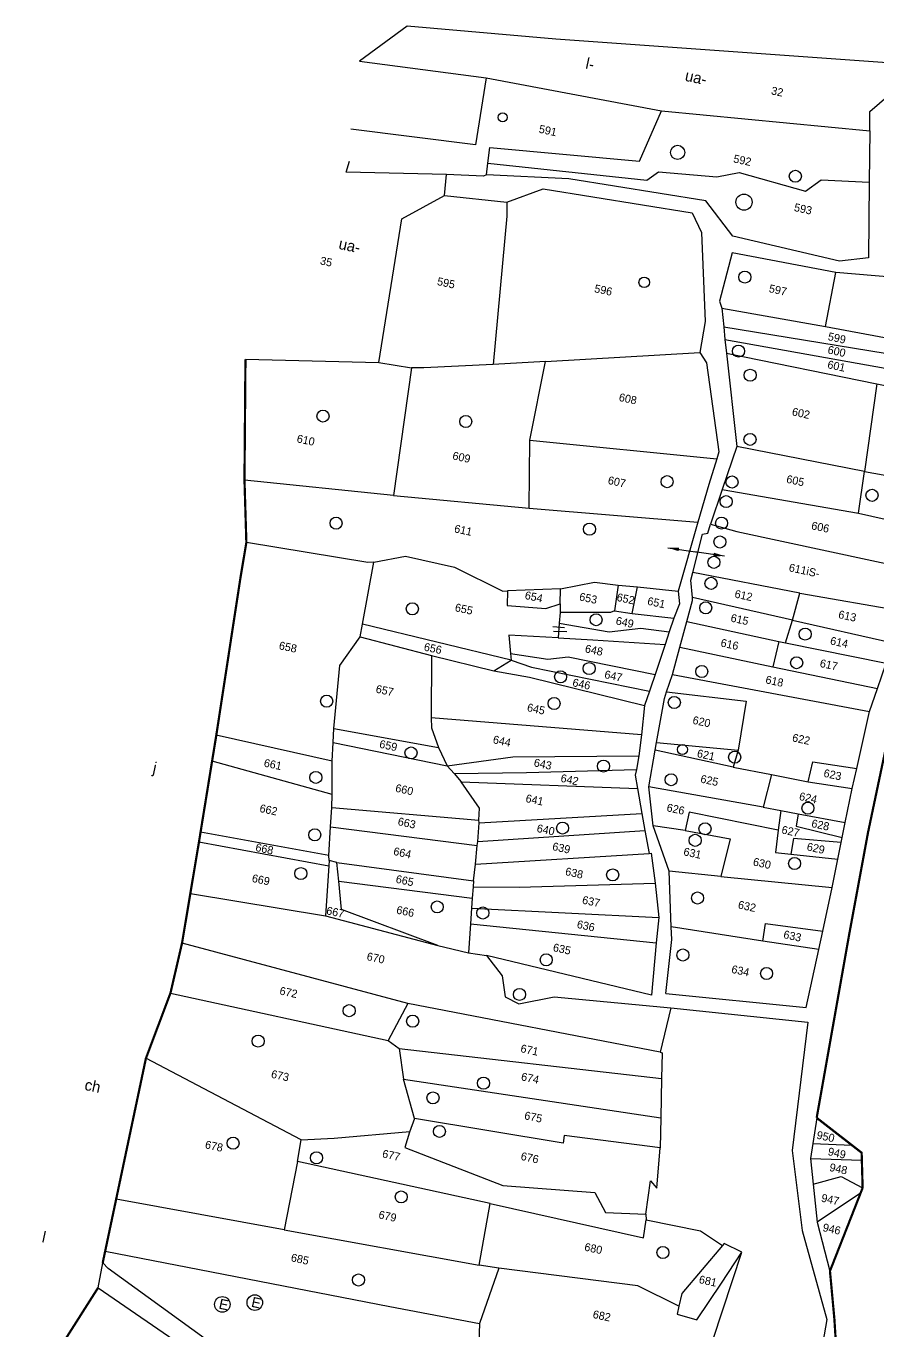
# Model space of a CAD drawing. Header units: metres. Extents: x 279520 to 281824, y 2032582 to 2036146.
# Drawn here: x 280864 to 281243, y 2033316 to 2033898 of the extents above; entities that cross this region are included whole.
import ezdxf
from ezdxf.enums import TextEntityAlignment as Align

# ---------------------------------------------------------------- set-up
doc = ezdxf.new("R2010")
doc.units = ezdxf.units.M
doc.header["$MEASUREMENT"] = 0
for name, color, linetype in [('OFF', 1, 'Continuous'), ('OTHERS', 1, 'Continuous'), ('POLY_PARCEL', 6, 'Continuous'), ('POLY_ROAD', 30, 'Continuous'), ('SYM_ARROW', 1, 'Continuous'), ('SYM_WELL', 1, 'Continuous'), ('TEXT_MAPOUT', 7, 'Continuous'), ('TEXT_PARCEL', 7, 'Continuous'), ('V_BOUND_LINE', 7, 'Continuous')]:
    doc.layers.add(name, color=color, linetype=linetype)
doc.styles.get("Standard").update_dxf_attribs({"font": 'arial.ttf'})
doc.styles.add('TEXT_MAP', font='')
doc.styles.get('TEXT_MAP').set_extended_font_data('Kruti Dev 050')
doc.dimstyles.get("Standard").update_dxf_attribs({"dimtxt": 0.18, "dimasz": 0.18, "dimexe": 0.18, "dimexo": 0.0625, "dimgap": 0.09, "dimtad": 0, "dimtih": 1, "dimtoh": 1, "dimdec": 4, "dimzin": 0, "dimdsep": 46, "dimtxsty": 'Standard', "dimcen": 0.09, "dimadec": 0, "dimazin": 0, "dimtfac": 1, "dimtdec": 4, "dimtofl": 0, "dimtmove": 0, "dimatfit": 3, "dimfxl": 0, "dimtolj": 1, "dimtzin": 0, "dimarcsym": 0})

# ---------------------------------------------------------------- blocks, each defined once
blk = doc.blocks.new('PAKKAWELL')
blk.add_circle((0, 0), 1.814447681999809)
blk = doc.blocks.new('PUMPWELL')
blk.add_circle((0, 0), 1.233)
blk.add_text('E', height=1.6).set_placement((-0.5089528663136207, -0.7652421183934166))
blk = doc.blocks.new('TEXTDOUBLEARROW')
for points in [[(-6.633475198119072, 0.01364948354762419), (0.1991217620667385, 0.01364948354762419)], [(6.254756618793408, 0.01364948354762419), (-0.5778403413924025, 0.01364948354762419)]]:
    blk.add_leader(points, dimstyle='Standard', override={"dimtxt": 2.5, "dimasz": 2.5, "dimexe": 1.25, "dimexo": 0.625, "dimgap": 0.625, "dimtad": 1, "dimtih": 0, "dimtoh": 0, "dimzin": 8, "dimcen": 2.5, "dimtofl": 1})
blk = doc.blocks.new('FGHGXN')
at = {"layer": 'OFF'}
for points in [[(281050.2564602619, 2034602.24794001), (280998.2054074572, 2034568.920773641), (280976.1010220746, 2034555.271188206), (280973.1265848605, 2034545.424851166)], [(281049.4982805946, 2034591.493308101), (281051.4108228782, 2034600.177331242)], [(280973.1265848605, 2034545.424851166), (280992.4836425433, 2034556.23790255)], [(281059.3736646771, 2034487.814165244), (281060.8169716938, 2034485.647484833)], [(281064.2523861066, 2034347.140296218), (281062.2967269146, 2034351.130268138)]]:
    blk.add_lwpolyline(points, dxfattribs=at)
at = {"layer": 'OTHERS'}
for points in [[(281058.8544626752, 2034486.701394888), (281060.5844563248, 2034487.752443797)], [(281059.4428386091, 2034486.125647477), (281061.3141940627, 2034487.436297335)]]:
    blk.add_lwpolyline(points, dxfattribs=at)
at = {"layer": 'POLY_PARCEL'}
for points in [[(281020.3545339868, 2034569.88819527), (281051.4918498061, 2034588.784189789)], [(281001.5980385302, 2034544.554226729), (281025.5349859783, 2034558.669541887), (281026.3189190698, 2034561.093923674), (281034.9472677435, 2034566.453820935), (281037.6059818389, 2034569.367001221), (281048.8121359085, 2034573.642785884), (281049.7894967097, 2034576.890391523), (281056.740114022, 2034581.581251326)], [(280992.4836425433, 2034556.23790255), (281020.3545339868, 2034569.88819527)], [(281001.5980385302, 2034544.554226729), (281000.2472519267, 2034546.935953859), (281022.5275051327, 2034560.604128508), (281020.3545339868, 2034569.88819527)], [(281065.6647218621, 2034556.865785918), (281085.83557339, 2034566.789421192)], [(281051.5099347711, 2034546.266266754), (281087.0110514954, 2034564.689670763)], [(281065.6647218621, 2034556.865785918), (281061.4874225974, 2034565.46346539)], [(281053.0106009869, 2034544.593836467), (281088.3478044195, 2034562.305193597)], [(281078.8024238489, 2034554.230202789), (281089.8945250997, 2034559.546179513)], [(280992.4836425433, 2034556.23790255), (280997.9782902566, 2034545.797622585), (280979.0011099381, 2034535.025650172)], [(281049.3300768214, 2034548.660908052), (281065.6647218621, 2034556.865785918)], [(281054.6800288886, 2034542.866647454), (281078.8024238489, 2034554.230202789)], [(281078.8024238489, 2034554.230202789), (281086.2203580416, 2034540.723833059)], [(281086.2203580416, 2034540.723833059), (281097.4338470504, 2034546.35178215)], [(281002.62632282, 2034542.741140499), (281001.5980385302, 2034544.554226729)], [(281008.3013495857, 2034541.084785595), (281009.7834426578, 2034539.121769037), (281023.3032325482, 2034517.029751459)], [(281030.2634759291, 2034522.879989752), (281050.8814116735, 2034540.199962678)], [(281086.2203580416, 2034540.723833059), (281065.8287084251, 2034530.925835811)], [(281089.6678798341, 2034534.284998886), (281086.2203580416, 2034540.723833059)], [(280997.0180878065, 2034538.675997679), (280982.804838759, 2034528.539008181), (280982.090856681, 2034530.422351483)], [(281089.6678798341, 2034534.284998886), (281101.0419063306, 2034539.366156916)], [(281007.1433662616, 2034505.373797535), (280995.3863127371, 2034527.84917769), (280998.9243945312, 2034535.559945238)], [(281068.2405629219, 2034523.399362417), (281089.6678798341, 2034534.284998886)], [(281070.1841742024, 2034517.334096619), (281074.6361451017, 2034519.070659093), (281103.7731874826, 2034532.395615206)], [(281036.2838246227, 2034510.271801372), (281064.2606509786, 2034527.135854874)], [(281089.8365446419, 2034516.992454584), (281106.1652720314, 2034525.316945557)], [(281030.2634759291, 2034522.879989752), (281023.3032325482, 2034517.029751459)], [(281036.2838246227, 2034510.271801372), (281030.2634759291, 2034522.879989752)], [(281091.6480131624, 2034512.474093236), (281107.9841552891, 2034519.740609805)], [(281023.3032325482, 2034517.029751459), (281013.965309373, 2034509.310726978)], [(281089.8365446419, 2034516.992454584), (281072.7669959266, 2034508.766572563)], [(281091.6480131624, 2034512.474093236), (281089.8365446419, 2034516.992454584)], [(281043.2755002087, 2034500.738722853), (281068.2433845651, 2034516.306357181)], [(281092.9934041214, 2034508.607940812), (281109.1255816192, 2034516.241222791)], [(281091.6480131624, 2034512.474093236), (281075.3119366806, 2034505.226683856)], [(281092.9934041214, 2034508.607940812), (281091.6480131624, 2034512.474093236)], [(281043.2755002087, 2034500.738722853), (281036.2838246227, 2034510.271801372)], [(281093.7681776815, 2034503.938328292), (281110.5665881922, 2034511.823382097)], [(281007.1433662616, 2034505.373797535), (281012.2715687047, 2034508.065579249)], [(281013.965309373, 2034509.310726978), (281012.2715687047, 2034508.065579249)], [(281012.2715687047, 2034508.065579249), (281023.0447863679, 2034488.37255766)], [(281077.0565334441, 2034501.30350069), (281091.9446458365, 2034508.111698583)], [(281080.5129485441, 2034492.445236154), (281111.8940236958, 2034507.753727805)], [(281091.9446458365, 2034508.111698583), (281092.9934041214, 2034508.607940812)], [(281091.9446458365, 2034508.111698583), (281093.7681776815, 2034503.938328292)], [(280988.2090137495, 2034491.980052874), (281007.1433662616, 2034505.373797535)], [(281066.528339892, 2034501.002267714), (281072.6570490417, 2034504.644407524)], [(281078.73714062, 2034496.996360918), (281093.7681776815, 2034503.938328292)], [(281063.6431701264, 2034499.243277374), (281066.528339892, 2034501.002267714)], [(281068.539067508, 2034496.753632548), (281066.528339892, 2034501.002267714)], [(281023.0447863679, 2034488.37255766), (281043.2755002087, 2034500.738722853)], [(281056.0043579547, 2034492.727469771), (281060.0339678389, 2034497.201104528), (281063.6431701264, 2034499.243277374)], [(281063.6431701264, 2034499.243277374), (281065.8408914268, 2034495.296493832)], [(281068.539067508, 2034496.753632548), (281074.8670063536, 2034500.43635479)], [(281059.3736646771, 2034487.814165244), (281067.2519995302, 2034491.815175439), (281071.2891875008, 2034495.613326368), (281075.6639163623, 2034498.033078843)], [(281065.8408914268, 2034495.296493832), (281068.539067508, 2034496.753632548)], [(281081.5391890247, 2034489.389141813), (281093.5730072645, 2034496.380632582), (281097.5893016814, 2034488.711950532)], [(281110.6272908582, 2034491.593315638), (281109.2069084079, 2034494.873261782), (281116.0026670035, 2034498.487664798)], [(281065.8408914268, 2034495.296493832), (281065.435693051, 2034494.622417301), (281058.450227793, 2034489.41688767)], [(281060.8169716938, 2034485.647484833), (281065.8392747997, 2034488.96256358), (281076.3857430422, 2034495.856234935)], [(281110.6272908582, 2034491.593315638), (281117.4554897679, 2034495.21117028)], [(281056.0043579547, 2034492.727469771), (281048.838752222, 2034486.959452809)], [(281057.5189635687, 2034490.631311083), (281056.0043579547, 2034492.727469771)], [(281048.838752222, 2034486.959452809), (281050.319334485, 2034484.83584054), (281056.0102928203, 2034488.456689219), (281057.5189635687, 2034490.631311083)], [(281055.7966995186, 2034478.528662018), (281061.5730963104, 2034481.580080693), (281064.1816179891, 2034484.045964795), (281078.1183526677, 2034490.631129224)], [(281057.5189635687, 2034490.631311083), (281058.450227793, 2034489.41688767)], [(281104.7783021797, 2034488.774402163), (281110.6272908582, 2034491.593315638)], [(281112.5558017137, 2034486.083183601), (281120.0388475895, 2034489.748764698)], [(281023.0447863679, 2034488.37255766), (281000.6376044393, 2034475.033794978)], [(281056.5647936952, 2034477.677324066), (281060.1282744442, 2034478.797658593), (281079.0718491889, 2034487.720631437)], [(281058.450227793, 2034489.41688767), (281059.3736646771, 2034487.814165244)], [(281085.3786326338, 2034481.280529942), (281097.5893016814, 2034488.711950532)], [(281097.5893016814, 2034488.711950532), (281098.6625235371, 2034485.80797589)], [(281098.6625235371, 2034485.80797589), (281104.7783021797, 2034488.774402163)], [(281104.7783021797, 2034488.774402163), (281107.0154440099, 2034483.369231179)], [(281112.5558017137, 2034486.083183601), (281113.5383637782, 2034484.145515555), (281121.1615238453, 2034487.374911183)], [(281027.1915348347, 2034477.04548831), (281031.0153235547, 2034481.185285395), (281038.9830671416, 2034484.743992764), (281048.2327752788, 2034486.427737961), (281048.838752222, 2034486.959452809)], [(281060.8169716938, 2034485.647484833), (281053.6376652362, 2034480.921686049), (281055.7966995186, 2034478.528662018)], [(281055.274428493, 2034474.371451856), (281060.8665191566, 2034477.183270993), (281079.8554596996, 2034485.179615531)], [(281098.6625235371, 2034485.80797589), (281085.9840262859, 2034480.084301565)], [(281109.786545417, 2034484.726659305), (281112.5558017137, 2034486.083183601)], [(281121.5544909915, 2034486.543998053), (281114.4691942469, 2034482.109982973), (281115.7361696878, 2034479.696230957)], [(281107.0154440099, 2034483.369231179), (281088.9013976773, 2034474.319717756)], [(281107.0154440099, 2034483.369231179), (281109.786545417, 2034484.726659305)], [(281109.786545417, 2034484.726659305), (281111.4858471814, 2034481.71332669)], [(281115.7361696878, 2034479.696230957), (281122.8091467973, 2034483.89107912)], [(281082.5165917011, 2034480.775628291), (281051.4231970086, 2034461.282981587)], [(281111.4858471814, 2034481.71332669), (281097.18539512, 2034474.970077664), (281098.5334942368, 2034472.022065358)], [(281111.4858471814, 2034481.71332669), (281113.4035119365, 2034478.312776022), (281115.7361696878, 2034479.696230957)], [(281055.7966995186, 2034478.528662018), (281056.5647936952, 2034477.677324066)], [(281108.2844860813, 2034469.26726287), (281124.9731186954, 2034479.315448103)], [(281026.3839267517, 2034476.359010848), (281007.4029467603, 2034466.510924689)], [(281027.1915348347, 2034477.04548831), (281026.3839267517, 2034476.359010848)], [(281032.0636358795, 2034467.231418351), (281027.1915348347, 2034477.04548831)], [(281056.5647936952, 2034477.677324066), (281032.0636358795, 2034467.231418351)], [(281055.274428493, 2034474.371451856), (281056.5647936952, 2034477.677324066)], [(281058.6419253587, 2034456.26690525), (281066.8367211214, 2034464.342616088), (281084.2997017186, 2034477.573591341)], [(281044.9372567779, 2034470.030954876), (281055.274428493, 2034474.371451856)], [(281060.419549832, 2034455.919581679), (281070.4040773792, 2034463.597610167), (281085.4076379153, 2034475.459080932)], [(281098.5334942368, 2034472.022065358), (281105.6705774002, 2034475.540393906), (281108.2844860813, 2034469.26726287)], [(281062.2451522363, 2034455.492317192), (281087.5110814451, 2034472.897310555)], [(281098.5334942368, 2034472.022065358), (281093.5639512609, 2034469.322887941)], [(281120.8449141206, 2034464.641726244), (281119.4139498484, 2034467.397430131), (281128.1981211094, 2034472.263038764)], [(281033.0548989489, 2034465.191341283), (281044.9372567779, 2034470.030954876)], [(281044.9372567779, 2034470.030954876), (281051.4231970086, 2034461.282981587)], [(281069.0137231476, 2034451.618766969), (281090.7202923764, 2034469.862057065)], [(281108.2844860813, 2034469.26726287), (281100.5587226714, 2034464.64624672)], [(281129.5462202262, 2034469.315026458), (281120.8449141206, 2034464.641726244)], [(281033.0548989489, 2034465.191341283), (281032.0636358795, 2034467.231418351)], [(281070.7666895376, 2034448.862749251), (281092.9270526239, 2034467.774915744)], [(281038.945744098, 2034449.696176499), (281033.220988772, 2034459.071875977), (281033.0548989489, 2034465.191341283)], [(281072.7896730354, 2034445.471929054), (281095.9025796211, 2034465.050558783)], [(281095.9025796211, 2034465.050558783), (281096.1851001756, 2034465.29231379)], [(281120.8449141206, 2034464.641726244), (281106.6016908572, 2034457.098291179)], [(281051.4231970086, 2034461.282981587), (281052.4804786668, 2034459.899354156), (281055.5200566481, 2034457.894577777)], [(281074.8422321447, 2034442.077006342), (281081.3103661905, 2034446.825184941), (281099.8340255198, 2034461.523097572)], [(281038.945744098, 2034449.696176499), (281055.5200566481, 2034457.894577777)], [(281055.5200566481, 2034457.894577777), (281058.6419253587, 2034456.26690525)], [(281040.3119521888, 2034447.664108853), (281058.6419253587, 2034456.26690525)], [(281058.6419253587, 2034456.26690525), (281060.419549832, 2034455.919581679)], [(281060.419549832, 2034455.919581679), (281062.2451522363, 2034455.492317192)], [(281068.6941562647, 2034451.957785365), (281067.5499726874, 2034453.70182881), (281062.2451522363, 2034455.492317192)], [(281076.8256114096, 2034438.950304605), (281103.9059570822, 2034457.092061016)], [(281078.3153999649, 2034436.653721073), (281106.1700558529, 2034453.321316527)], [(281046.8803134773, 2034438.472556455), (281068.6941562647, 2034451.957785365)], [(281069.0137231476, 2034451.618766969), (281068.6941562647, 2034451.957785365)], [(281070.7666895376, 2034448.862749251), (281069.0137231476, 2034451.618766969)], [(281040.3119521888, 2034447.664108853), (281038.945744098, 2034449.696176499)], [(281071.0804159755, 2034448.252797746), (281070.7666895376, 2034448.862749251)], [(281042.1315909275, 2034444.957618506), (281040.3119521888, 2034447.664108853)], [(281048.7248760535, 2034435.634404644), (281071.0804159755, 2034448.252797746)], [(281072.7896730354, 2034445.471929054), (281071.0804159755, 2034448.252797746)], [(281042.1315909275, 2034444.957618506), (281023.2458221359, 2034436.529756093)], [(281045.5469637315, 2034440.29343686), (281042.1315909275, 2034444.957618506)], [(281074.2875087116, 2034442.968773752), (281072.7896730354, 2034445.471929054)], [(281115.0009838489, 2034445.745725789), (281118.1086142737, 2034438.46757666)], [(281148.9034921023, 2034441.593965394), (281154.5050277525, 2034445.451848677)], [(281150.144309031, 2034439.265896756), (281157.4816734658, 2034444.381913177)], [(281053.28749709, 2034431.328810925), (281074.2875087116, 2034442.968773752)], [(281074.2875087116, 2034442.968773752), (281074.8422321447, 2034442.077006342)], [(281074.8422321447, 2034442.077006342), (281075.890449326, 2034440.391903704)], [(281045.5469637315, 2034440.29343686), (281025.3616647489, 2034432.465376029)], [(281046.8803134773, 2034438.472556455), (281045.5469637315, 2034440.29343686)], [(281055.4972356858, 2034428.918212453), (281075.890449326, 2034440.391903704)], [(281075.890449326, 2034440.391903704), (281076.8256114096, 2034438.950304605)], [(281153.1936713246, 2034435.969030913), (281156.2839989459, 2034439.95180266), (281160.4658251774, 2034440.605661651)], [(281160.7322086098, 2034439.629747767), (281157.7018933495, 2034431.094896003)], [(281048.7248760535, 2034435.634404644), (281046.8803134773, 2034438.472556455)], [(281076.8256114096, 2034438.950304605), (281078.3153999649, 2034436.653721073)], [(281118.1086142737, 2034438.46757666), (281077.8733787006, 2034419.05678312)], [(281118.1086142737, 2034438.46757666), (281118.4567559423, 2034438.602588357)], [(281118.4567559423, 2034438.602588357), (281121.0325812933, 2034434.9740012)], [(281051.4596568426, 2034431.42651105), (281048.7248760535, 2034435.634404644)], [(281078.3153999649, 2034436.653721073), (281081.0704435553, 2034432.406683656)], [(281081.0704435553, 2034432.406683656), (281083.8519453821, 2034433.887427917)], [(281081.3519846478, 2034411.821171815), (281121.0325812933, 2034434.9740012)], [(281121.0325812933, 2034434.9740012), (281125.0319778803, 2034429.382592138)], [(281051.4596568426, 2034431.42651105), (281031.1405680017, 2034421.36452239)], [(281052.0234104915, 2034430.750755662), (281051.4596568426, 2034431.42651105)], [(281053.28749709, 2034431.328810925), (281052.0234104915, 2034430.750755662)], [(281052.0234104915, 2034430.750755662), (281052.5151579826, 2034429.990748312)], [(281055.4972356858, 2034428.918212453), (281053.28749709, 2034431.328810925)], [(281076.0307187675, 2034430.25029154), (281077.1758637127, 2034430.710595331), (281081.0704435553, 2034432.406683656)], [(281031.9365691336, 2034419.835462), (281052.5151579826, 2034429.990748312)], [(281052.5151579826, 2034429.990748312), (281057.2355024449, 2034422.695344569)], [(281076.0307187675, 2034430.25029154), (281058.8789414355, 2034425.229117858), (281055.4972356858, 2034428.918212453)], [(281057.2355024449, 2034422.695344569), (281076.0307187675, 2034430.25029154)], [(281085.1368219607, 2034407.998757882), (281125.0319778803, 2034429.382592138)], [(281125.0319778803, 2034429.382592138), (281128.0633705865, 2034425.167483861)], [(281128.0633705865, 2034425.167483861), (281113.4339765646, 2034416.865089959), (281114.0498623371, 2034415.703961424), (281090.7564865692, 2034403.694213325)], [(281132.9743035458, 2034414.428295166), (281130.1456208021, 2034419.499917561), (281131.8269760487, 2034419.1654931), (281128.0633705865, 2034425.167483861)], [(281036.0929271904, 2034411.754341371), (281057.2355024449, 2034422.695344569)], [(281077.8733787006, 2034419.05678312), (281040.1030772236, 2034403.957489966)], [(281077.8733787006, 2034419.05678312), (281078.968361238, 2034411.834455455)], [(281133.5920791774, 2034413.661434392), (281142.3383497003, 2034417.745891549), (281146.9345870312, 2034417.981618429)], [(281146.9345870312, 2034417.981618429), (281146.2209765674, 2034407.061600209), (281147.151807036, 2034405.026067627)], [(281150.3049096591, 2034419.11339313), (281146.9641752245, 2034418.434391513), (281146.9345870312, 2034417.981618429)], [(281147.151807036, 2034405.026067627), (281147.7616614404, 2034403.692442921), (281151.088393432, 2034404.959121525), (281150.7017123784, 2034412.675087075), (281150.3049096591, 2034419.11339313)], [(281155.3680517568, 2034404.00328575), (281150.3049096591, 2034419.11339313)], [(281091.4783303227, 2034401.267682925), (281092.4428912689, 2034398.625881784), (281110.0301241051, 2034403.5117877), (281123.5981428551, 2034412.092642638), (281127.1674382312, 2034410.414968674), (281132.9743035458, 2034414.428295166)], [(281110.1621266497, 2034399.722119862), (281135.1187616075, 2034410.879954091), (281133.5920791774, 2034413.661434392)], [(281132.9743035458, 2034414.428295166), (281133.5920791774, 2034413.661434392)], [(281043.6869814609, 2034395.790157639), (281078.968361238, 2034411.834455455)], [(281078.968361238, 2034411.834455455), (281081.3519846478, 2034411.821171815)], [(281081.3519846478, 2034411.821171815), (281085.1368219607, 2034407.998757882)], [(281090.7564865692, 2034403.694213325), (281085.1368219607, 2034407.998757882)], [(281090.7564865692, 2034403.694213325), (281091.4783303227, 2034401.267682925)], [(281147.151807036, 2034405.026067627), (281139.3266715771, 2034403.569422862), (281118.0718165055, 2034391.558316884)], [(281077.177361698, 2034388.929296034), (281081.6238478303, 2034392.575139112), (281091.4338623207, 2034401.389474729), (281091.4783303227, 2034401.267682925)], [(281110.1621266497, 2034399.722119862), (281078.9105708526, 2034385.526977082)], [(281115.0390253073, 2034389.985789861), (281110.1621266497, 2034399.722119862)], [(281084.1605751573, 2034374.603366453), (281115.0390253073, 2034389.985789861)], [(281118.0718165055, 2034391.558316884), (281115.0390253073, 2034389.985789861)], [(281118.0718165055, 2034391.558316884), (281121.1821883298, 2034381.839490715)], [(281077.177361698, 2034388.929296034), (281047.0516355576, 2034384.138031931)], [(281078.9105708526, 2034385.526977082), (281077.177361698, 2034388.929296034)], [(281078.9105708526, 2034385.526977082), (281084.1605751573, 2034374.603366453)], [(281061.4376573854, 2034352.990274316), (281106.8759248675, 2034374.873023377), (281121.1821883298, 2034381.839490715)], [(281121.1821883298, 2034381.839490715), (281127.0054902686, 2034373.439971124)], [(281084.1605751573, 2034374.603366453), (281057.5467871324, 2034361.414554843)]]:
    blk.add_lwpolyline(points, dxfattribs=at)
at = {"layer": 'POLY_ROAD'}
for points in [[(281051.4918498061, 2034588.784189789), (281049.4982805946, 2034591.493308101)], [(281051.4918498061, 2034588.784189789), (281056.740114022, 2034581.581251326)], [(281056.740114022, 2034581.581251326), (281064.5092706978, 2034570.918534067), (281060.8246550596, 2034567.423214212), (281043.3809482588, 2034559.823787493), (281035.9510771404, 2034561.960508794), (281014.5237357477, 2034550.806323847), (281002.62632282, 2034542.741140499)], [(281085.83557339, 2034566.789421192), (281084.5019639486, 2034569.171640804), (281073.1300699613, 2034572.73501674), (281061.4874225974, 2034565.46346539)], [(281061.4874225974, 2034565.46346539), (281045.0195920628, 2034557.432733868), (281048.2410242255, 2034549.393960554), (281049.3300768214, 2034548.660908052)], [(281008.3013495857, 2034541.084785595), (281011.9838613003, 2034546.701720641), (281035.2572137708, 2034558.853060943), (281038.6347162736, 2034557.078532785), (281048.3494353223, 2034545.076709463), (281050.8814116735, 2034540.199962678)], [(281049.3300768214, 2034548.660908052), (281051.5099347711, 2034546.266266754)], [(281051.5099347711, 2034546.266266754), (281053.0106009869, 2034544.593836467)], [(281053.0106009869, 2034544.593836467), (281054.6800288886, 2034542.866647454)], [(281002.3505699607, 2034542.294073717), (280997.0180878065, 2034538.675997679)], [(281002.62632282, 2034542.741140499), (281002.3505699607, 2034542.294073717)], [(281054.6800288886, 2034542.866647454), (281065.8287084251, 2034530.925835811)], [(280998.9243945312, 2034535.559945238), (281008.3013495857, 2034541.084785595)], [(281050.8814116735, 2034540.199962678), (281052.8822546352, 2034539.45541439), (281063.8518627258, 2034528.283018938), (281064.2606509786, 2034527.135854874)], [(280998.9243945312, 2034535.559945238), (280997.0180878065, 2034538.675997679)], [(281065.8287084251, 2034530.925835811), (281068.2405629219, 2034523.399362417)], [(281064.2606509786, 2034527.135854874), (281065.8408965844, 2034522.701282795)], [(281065.8408965844, 2034522.701282795), (281068.2433845651, 2034516.306357181)], [(281068.2405629219, 2034523.399362417), (281070.1841742024, 2034517.334096619)], [(281070.1454230808, 2034515.116857449), (281070.7574319806, 2034515.821067182), (281070.1841742024, 2034517.334096619)], [(281068.2433845651, 2034516.306357181), (281072.6570490417, 2034504.644407524)], [(281072.7669959266, 2034508.766572563), (281070.1454230808, 2034515.116857449)], [(281110.5665881922, 2034511.823382097), (281109.1255816192, 2034516.241222791)], [(281111.8940236958, 2034507.753727805), (281110.5665881922, 2034511.823382097)], [(281075.3119366806, 2034505.226683856), (281073.29895935, 2034507.477987623), (281072.7669959266, 2034508.766572563)], [(281116.0026670035, 2034498.487664798), (281111.8940236958, 2034507.753727805)], [(281072.6570490417, 2034504.644407524), (281074.1789677652, 2034503.006542399), (281074.8670063536, 2034500.43635479)], [(281077.0565334441, 2034501.30350069), (281075.6485072949, 2034504.84332481), (281075.3119366806, 2034505.226683856)], [(281078.73714062, 2034496.996360918), (281077.0565334441, 2034501.30350069)], [(281074.8670063536, 2034500.43635479), (281075.6639163623, 2034498.033078843)], [(281075.6639163623, 2034498.033078843), (281076.3857430422, 2034495.856234935)], [(281080.5129485441, 2034492.445236154), (281078.73714062, 2034496.996360918)], [(281117.4554897679, 2034495.21117028), (281116.0026670035, 2034498.487664798)], [(281076.3857430422, 2034495.856234935), (281078.1183526677, 2034490.631129224)], [(281120.0388475895, 2034489.748764698), (281117.4554897679, 2034495.21117028)], [(281081.5391890247, 2034489.389141813), (281080.5129485441, 2034492.445236154)], [(281078.1183526677, 2034490.631129224), (281078.917649291, 2034488.22065586), (281079.0718491889, 2034487.720631437)], [(281121.1615238453, 2034487.374911183), (281120.0388475895, 2034489.748764698)], [(281079.0718491889, 2034487.720631437), (281079.8554596996, 2034485.179615531)], [(281085.3786326338, 2034481.280529942), (281081.9211514477, 2034488.251676256), (281081.5391890247, 2034489.389141813)], [(281121.5544909915, 2034486.543998053), (281121.1615238453, 2034487.374911183)], [(281079.8554596996, 2034485.179615531), (281082.5165917011, 2034480.775628291)], [(281122.8091467973, 2034483.89107912), (281121.5544909915, 2034486.543998053)], [(281124.9731186954, 2034479.315448103), (281122.8091467973, 2034483.89107912)], [(281082.5165917011, 2034480.775628291), (281084.2997017186, 2034477.573591341)], [(281085.9840262859, 2034480.084301565), (281085.3786326338, 2034481.280529942)], [(281088.9013976773, 2034474.319717756), (281085.9840262859, 2034480.084301565)], [(281128.1981211094, 2034472.263038764), (281124.9731186954, 2034479.315448103)], [(281084.2997017186, 2034477.573591341), (281085.4076379153, 2034475.459080932)], [(281085.4076379153, 2034475.459080932), (281085.7870682711, 2034474.527872433), (281087.5110814451, 2034472.897310555)], [(281093.5639512609, 2034469.322887941), (281088.9013976773, 2034474.319717756)], [(281087.5110814451, 2034472.897310555), (281090.7202923764, 2034469.862057065)], [(281129.5462202262, 2034469.315026458), (281128.1981211094, 2034472.263038764)], [(281090.7202923764, 2034469.862057065), (281092.9270526239, 2034467.774915744)], [(281100.5587226714, 2034464.64624672), (281093.5639512609, 2034469.322887941)], [(281112.7887426932, 2034447.275685704), (281133.8450891487, 2034459.914294475), (281129.5462202262, 2034469.315026458)], [(281092.9270526239, 2034467.774915744), (281095.9025796211, 2034465.050558783)], [(281096.1851001756, 2034465.29231379), (281096.1851001756, 2034465.29231379), (281099.8340255198, 2034461.523097572)], [(281106.6016908572, 2034457.098291179), (281100.5587226714, 2034464.64624672)], [(281099.8340255198, 2034461.523097572), (281103.9059570822, 2034457.092061016)], [(281115.0009838489, 2034445.745725789), (281135.6130976055, 2034458.009925474)], [(281135.6130976055, 2034458.009925474), (281146.744784875, 2034438.493689373), (281156.4372593267, 2034428.374411978), (281169.1752801416, 2034418.531069645), (281172.8314683676, 2034411.306791505), (281179.1403747178, 2034400.028340688), (281180.7657991244, 2034390.85721316), (281174.9153526053, 2034388.181857372)], [(281103.9059570822, 2034457.092061016), (281106.1700558529, 2034453.321316527)], [(281112.7887426932, 2034447.275685704), (281108.0031303388, 2034455.38756256), (281106.6016908572, 2034457.098291179)], [(281106.1700558529, 2034453.321316527), (281110.9772583417, 2034445.537260692), (281083.8519453821, 2034433.887427917)], [(281083.8519453821, 2034433.887427917), (281088.1710878494, 2034432.694369965), (281090.7210626692, 2034430.088825813), (281093.3782598041, 2034430.549614374), (281097.5943917189, 2034435.193180249), (281115.0009838489, 2034445.745725789)], [(281146.7663721932, 2034445.603712296), (281148.9034921023, 2034441.593965394)], [(281148.9034921023, 2034441.593965394), (281150.144309031, 2034439.265896756)], [(281150.144309031, 2034439.265896756), (281153.1936713246, 2034435.969030913)], [(281153.1936713246, 2034435.969030913), (281157.7018933495, 2034431.094896003)], [(281157.7018933495, 2034431.094896003), (281164.5566468823, 2034425.618657139)], [(281131.5195890227, 2034366.532389479), (281109.1250623674, 2034354.781753362), (281090.1893601533, 2034351.256882653), (281063.6580098934, 2034350.925029499), (281062.2967269146, 2034351.130268138)], [(281064.2523861066, 2034347.140296218), (281083.6177916218, 2034347.915354045)]]:
    blk.add_lwpolyline(points, dxfattribs=at)
at = {"layer": 'V_BOUND_LINE', "const_width": 0.3868656575346534}
for points in [[(281146.7663721932, 2034445.603712296), (281132.2597675146, 2034474.480051937), (281124.2504341926, 2034490.71994144), (281110.6509196176, 2034520.13289045), (281110.7093873344, 2034520.958914731)], [(281000.6376044393, 2034475.033794978), (280988.2090137495, 2034491.980052874)], [(281007.4029467603, 2034466.510924689), (281000.6376044393, 2034475.033794978)], [(281023.2458221359, 2034436.529756093), (281010.1631535508, 2034461.135085415), (281007.4029467603, 2034466.510924689)], [(281154.5050277525, 2034445.451848677), (281146.7663721932, 2034445.603712296)], [(281157.4816734658, 2034444.381913177), (281156.6697354367, 2034445.409368386), (281154.5050277525, 2034445.451848677)], [(281160.4658251774, 2034440.605661651), (281157.4816734658, 2034444.381913177)], [(281160.7322086098, 2034439.629747767), (281160.4658251774, 2034440.605661651)], [(281164.5566468823, 2034425.618657139), (281160.7322086098, 2034439.629747767)], [(281025.3616647489, 2034432.465376029), (281023.2458221359, 2034436.529756093)], [(281031.1405680017, 2034421.36452239), (281025.3616647489, 2034432.465376029)], [(281183.7671167927, 2034391.591157521), (281181.1064757695, 2034406.464758431), (281170.1973761868, 2034419.351099783), (281164.5566468823, 2034425.618657139)], [(281031.9365691336, 2034419.835462), (281031.1405680017, 2034421.36452239)], [(281036.0929271904, 2034411.754341371), (281031.9365691336, 2034419.835462)], [(281040.1030772236, 2034403.957489966), (281036.0929271904, 2034411.754341371)], [(281043.6869814609, 2034395.790157639), (281040.1030772236, 2034403.957489966)], [(281047.0516355576, 2034384.138031931), (281043.6869814609, 2034395.790157639)], [(281057.5467871324, 2034361.414554843), (281047.0516355576, 2034384.138031931)], [(281061.4376573854, 2034352.990274316), (281057.5467871324, 2034361.414554843)], [(281062.2967269146, 2034351.130268138), (281061.4376573854, 2034352.990274316)], [(281065.9698577475, 2034324.239886031), (281064.2523861066, 2034347.140296218)]]:
    blk.add_lwpolyline(points, dxfattribs=at)
at = {"layer": 'SYM_ARROW', "xscale": 0.7737313150693067, "yscale": 0.7737313150693067, "zscale": 0.7737313150693067, "rotation": 28.35798842384922}
blk.add_blockref('TEXTDOUBLEARROW', (281071.2415759758, 2034512.060937206), dxfattribs=at)
at = {"layer": 'SYM_WELL', "rotation": 24.57418560877249}
for name, p, xscale, yscale, zscale in [('PAKKAWELL', (281045.8405430316, 2034574.69519526), 0.5788678775762484, 0.5788678775762484, 0.5788678775762484), ('PAKKAWELL', (281026.9431405836, 2034565.77133664), 0.682251688183822, 0.682251688183822, 0.682251688183822), ('PAKKAWELL', (281041.375476788, 2034565.753772498), 0.7737313150693067, 0.7737313150693067, 0.7737313150693067), ('PAKKAWELL', (281049.2863501856, 2034555.383825442), 0.5788678775762484, 0.5788678775762484, 0.5788678775762484), ('PAKKAWELL', (280998.9016896928, 2034552.470024139), 0.4256375766331443, 0.4256375766331443, 0.4256375766331443), ('PAKKAWELL', (281035.8080587103, 2034544.187704778), 0.503491455708382, 0.503491455708382, 0.503491455708382), ('PAKKAWELL', (281056.1080653438, 2034544.404173332), 0.5788678775762484, 0.5788678775762484, 0.5788678775762484), ('PAKKAWELL', (281060.2460951541, 2034542.24669755), 0.5788678775762484, 0.5788678775762484, 0.5788678775762484), ('PAKKAWELL', (281089.7201785438, 2034538.175973067), 0.5788678775762484, 0.5788678775762484, 0.5788678775762484), ('PAKKAWELL', (281066.8942021252, 2034533.28753198), 0.5788678775762484, 0.5788678775762484, 0.5788678775762484), ('PAKKAWELL', (281068.8191155611, 2034525.468295343), 0.5788678775762484, 0.5788678775762484, 0.5788678775762484), ('PAKKAWELL', (281070.0457908454, 2034522.129475076), 0.5788678775762484, 0.5788678775762484, 0.5788678775762484), ('PAKKAWELL', (281059.7302230372, 2034518.762179244), 0.5788678775762484, 0.5788678775762484, 0.5788678775762484), ('PAKKAWELL', (281071.6341489554, 2034518.656066337), 0.5788678775762484, 0.5788678775762484, 0.5788678775762484), ('PAKKAWELL', (281073.3679416293, 2034515.849127395), 0.5788678775762484, 0.5788678775762484, 0.5788678775762484), ('PAKKAWELL', (281074.6513435057, 2034512.386257873), 0.5788678775762484, 0.5788678775762484, 0.5788678775762484), ('PAKKAWELL', (281094.845794132, 2034511.871575833), 0.5788678775762484, 0.5788678775762484, 0.5788678775762484), ('PAKKAWELL', (281076.4312034885, 2034509.150411), 0.5788678775762484, 0.5788678775762484, 0.5788678775762484), ('PAKKAWELL', (281096.6290801723, 2034506.987395331), 0.5788678775762484, 0.5788678775762484, 0.5788678775762484), ('PAKKAWELL', (281025.4004564985, 2034506.213302794), 0.5788678775762484, 0.5788678775762484, 0.5788678775762484), ('PAKKAWELL', (281053.8427931224, 2034504.070625529), 0.5788678775762484, 0.5788678775762484, 0.5788678775762484), ('PAKKAWELL', (281078.2464697318, 2034505.18080138), 0.5788678775762484, 0.5788678775762484, 0.5788678775762484), ('PAKKAWELL', (281084.3142116437, 2034495.887804648), 0.5788678775762484, 0.5788678775762484, 0.5788678775762484), ('PAKKAWELL', (281004.9236058865, 2034492.127091445), 0.5788678775762484, 0.5788678775762484, 0.5788678775762484), ('PAKKAWELL', (281064.1939941362, 2034492.128113093), 0.5788678775762484, 0.5788678775762484, 0.5788678775762484), ('PAKKAWELL', (281083.7085813422, 2034488.716732379), 0.5788678775762484, 0.5788678775762484, 0.5788678775762484), ('PAKKAWELL', (281097.8151909071, 2034487.373343559), 0.5788678775762484, 0.5788678775762484, 0.5788678775762484), ('PAKKAWELL', (281113.3431745903, 2034487.874541197), 0.5788678775762484, 0.5788678775762484, 0.5788678775762484), ('PAKKAWELL', (281068.3055296994, 2034484.585857006), 0.5788678775762484, 0.5788678775762484, 0.5788678775762484), ('PAKKAWELL', (281089.7349352937, 2034482.993549607), 0.4824351968160916, 0.4824351968160916, 0.4824351968160916), ('PAKKAWELL', (281065.1916439076, 2034480.465926869), 0.5788678775762484, 0.5788678775762484, 0.5788678775762484), ('PAKKAWELL', (281017.883265091, 2034478.554586915), 0.5788678775762484, 0.5788678775762484, 0.5788678775762484), ('PAKKAWELL', (281091.2926190663, 2034477.614493098), 0.5788678775762484, 0.5788678775762484, 0.5788678775762484), ('PAKKAWELL', (281117.2388260053, 2034478.771274644), 0.5788678775762484, 0.5788678775762484, 0.5788678775762484), ('PAKKAWELL', (281037.4437388553, 2034474.526660545), 0.5788678775762484, 0.5788678775762484, 0.5788678775762484), ('PAKKAWELL', (281067.0529768714, 2034476.067410604), 0.5788678775762484, 0.5788678775762484, 0.5788678775762484), ('PAKKAWELL', (281080.4538742188, 2034472.48668656), 0.5788678775762484, 0.5788678775762484, 0.5788678775762484), ('PAKKAWELL', (281101.1243445881, 2034474.305995648), 0.5788678775762484, 0.5788678775762484, 0.5788678775762484), ('PAKKAWELL', (281100.9608198302, 2034471.666269464), 0.5788678775762484, 0.5788678775762484, 0.5788678775762484), ('PAKKAWELL', (281107.2956850559, 2034463.871854637), 0.5788678775762484, 0.5788678775762484, 0.5788678775762484), ('PAKKAWELL', (281081.1932446398, 2034459.584992452), 0.5788678775762484, 0.5788678775762484, 0.5788678775762484), ('PAKKAWELL', (281124.7691996581, 2034460.524957049), 0.5788678775762484, 0.5788678775762484, 0.5788678775762484), ('PAKKAWELL', (281093.0545304833, 2034458.259451275), 0.5788678775762484, 0.5788678775762484, 0.5788678775762484), ('PAKKAWELL', (281052.246837338, 2034454.297591344), 0.5788678775762484, 0.5788678775762484, 0.5788678775762484), ('PAKKAWELL', (281111.1778720649, 2034454.397814379), 0.5788678775762484, 0.5788678775762484, 0.5788678775762484), ('PAKKAWELL', (281035.0947068094, 2034452.753703452), 0.5788678775762484, 0.5788678775762484, 0.5788678775762484), ('PAKKAWELL', (281041.5227595271, 2034440.994067646), 0.5788678775762484, 0.5788678775762484, 0.5788678775762484), ('PAKKAWELL', (281078.9115659895, 2034439.447772803), 0.5788678775762484, 0.5788678775762484, 0.5788678775762484), ('PAKKAWELL', (281092.6266891657, 2034439.504952585), 0.5788678775762484, 0.5788678775762484, 0.5788678775762484), ('PAKKAWELL', (281071.9257963699, 2034435.548251844), 0.5788678775762484, 0.5788678775762484, 0.5788678775762484), ('PAKKAWELL', (281047.3447075343, 2034432.857034921), 0.5788678775762484, 0.5788678775762484, 0.5788678775762484), ('PAKKAWELL', (281092.4994449376, 2034431.907169783), 0.5788678775762484, 0.5788678775762484, 0.5788678775762484), ('PAKKAWELL', (281049.4257154057, 2034426.009125471), 0.5788678775762484, 0.5788678775762484, 0.5788678775762484), ('PAKKAWELL', (281080.3781297787, 2034417.06475713), 0.5788678775762484, 0.5788678775762484, 0.5788678775762484), ('PAKKAWELL', (281096.7049350287, 2034415.788031873), 0.5788678775762484, 0.5788678775762484, 0.5788678775762484), ('PAKKAWELL', (281070.427672806, 2034411.914540089), 0.5788678775762484, 0.5788678775762484, 0.5788678775762484), ('PAKKAWELL', (281139.3381737664, 2034410.835278726), 0.5788678775762484, 0.5788678775762484, 0.5788678775762484), ('PAKKAWELL', (281091.197460971, 2034408.469801513), 0.5788678775762484, 0.5788678775762484, 0.5788678775762484), ('PAKKAWELL', (281095.5764860204, 2034404.472646039), 0.5788678775762484, 0.5788678775762484, 0.5788678775762484), ('PAKKAWELL', (281060.9173973816, 2034398.222789791), 0.5788678775762484, 0.5788678775762484, 0.5788678775762484), ('PAKKAWELL', (281097.0719490561, 2034391.35733018), 0.5788678775762484, 0.5788678775762484, 0.5788678775762484), ('PAKKAWELL', (281081.1997943465, 2034387.998906394), 0.5788678775762484, 0.5788678775762484, 0.5788678775762484), ('PAKKAWELL', (281068.0223679193, 2034381.373024123), 0.5788678775762484, 0.5788678775762484, 0.5788678775762484), ('PAKKAWELL', (281099.7480206557, 2034375.332100698), 0.5788678775762484, 0.5788678775762484, 0.5788678775762484), ('PUMPWELL', (281087.6440144102, 2034361.397856013), 1.100162733200751, 1.100162733200751, 1.100162733200751), ('PUMPWELL', (281083.3034429214, 2034357.763050405), 1.100162733200751, 1.100162733200751, 1.100162733200751)]:
    blk.add_blockref(name, p, dxfattribs=dict(at, xscale=xscale, yscale=yscale, zscale=zscale))
at = {"layer": 'TEXT_MAPOUT', "style": 'TEXT_MAP'}
for s, p in [('ua-', (281020.4098390574, 2034576.488805043)), ('l-', (281005.2815114202, 2034567.83877116)), ('ua-', (280989.6073807814, 2034517.01391646)), ('j', (281018.2140803557, 2034424.600735772)), ('ch', (281041.6730308878, 2034373.300891434)), ('l', (281051.5733541555, 2034347.625822058))]:
    blk.add_text(s, height=1.934328287673267, rotation=24.57418560186956, dxfattribs=at).set_placement(p)
at = {"layer": 'TEXT_PARCEL', "style": 'TEXT_MAP'}
for s, p in [('32', (281034.5151433169, 2034584.632818904)), ('592', (281036.7973332875, 2034571.42480423)), ('593', (281050.3171301335, 2034570.952504316)), ('597', (281055.2508518297, 2034557.021210089)), ('599', (281068.4678352849, 2034556.466397359)), ('591', (281006.5823866287, 2034555.339780609)), ('600', (281069.8202113829, 2034554.585972793)), ('601', (281071.3150014096, 2034552.507658164)), ('602', (281071.2814039624, 2034542.238402243)), ('596', (281030.9116259675, 2034538.858917116)), ('605', (281077.5124968438, 2034532.260041917)), ('606', (281085.8234078476, 2034528.371187962)), ('608', (281045.6425040804, 2034526.250897786)), ('595', (281008.2448553229, 2034523.508107129)), ('611iS-', (281088.083617212, 2034520.675661393)), ('613', (281098.8468641066, 2034518.786388216)), ('35', (280989.3188720251, 2034513.998489708)), ('607', (281052.7483260287, 2034513.523746454)), ('614', (281100.4373907998, 2034514.266779961)), ('612', (281082.238466954, 2034510.861355082)), ('617', (281101.3354591714, 2034510.055411388)), ('615', (281084.1878656044, 2034507.098068113)), ('616', (281085.3773096108, 2034502.586627835)), ('618', (281095.4677363014, 2034502.119071529)), ('609', (281028.5233699805, 2034500.792342259)), ('651', (281070.8234802287, 2034500.788609993)), ('652', (281066.1449305906, 2034498.137802545)), ('622', (281105.2250143719, 2034496.806431362)), ('653', (281060.8651960968, 2034494.319766557)), ('649', (281068.4666626674, 2034494.758318329)), ('623', (281113.2904766583, 2034495.116782585)), ('611', (281036.3539394089, 2034490.80580742)), ('654', (281053.128755672, 2034488.853425773)), ('620', (281089.5128832784, 2034488.883195088)), ('624', (281112.2994134194, 2034489.341646393)), ('610', (281005.0378900919, 2034486.981260821)), ('648', (281067.0723000835, 2034487.665943634)), ('647', (281072.4625596373, 2034486.094144365)), ('628', (281116.8213369829, 2034486.842875183)), ('621', (281093.5918490376, 2034484.702813061)), ('646', (281068.8534416794, 2034481.638664979)), ('625', (281096.7180449106, 2034481.513960596)), ('627', (281113.3239450714, 2034482.849382678)), ('629', (281118.6039228847, 2034483.114333034)), ('655', (281044.6586390325, 2034479.876222722)), ('630', (281112.6748113888, 2034475.410971675)), ('645', (281065.1174959631, 2034473.439026093)), ('626', (281094.9945933743, 2034473.994856996)), ('656', (281044.4273992255, 2034471.159143157)), ('631', (281101.9148523008, 2034469.605014571)), ('633', (281124.4720748121, 2034468.44315165)), ('643', (281071.7881168478, 2034466.454561702)), ('642', (281077.1445650738, 2034467.070950045)), ('632', (281115.0506622317, 2034467.863161154)), ('644', (281063.6869687955, 2034465.412181893)), ('657', (281042.0948753728, 2034460.287883459)), ('641', (281074.3676011369, 2034460.612585148)), ('640', (281079.0349635449, 2034457.599397774)), ('639', (281083.0971085195, 2034456.687694303)), ('634', (281120.8378986104, 2034458.189803997)), ('658', (281024.0741992248, 2034456.270814296)), ('638', (281087.4950679415, 2034454.5369987)), ('659', (281048.3237929782, 2034452.976112671)), ('637', (281092.8202631022, 2034452.327999449)), ('660', (281055.1373726222, 2034448.495374211)), ('636', (281094.6106812034, 2034448.386464017)), ('663', (281058.9482503698, 2034444.096795341)), ('950', (281149.9666627664, 2034443.927510404)), ('635', (281093.6946013545, 2034442.656591779)), ('949', (281153.2599693541, 2034442.799745959)), ('948', (281155.1111606777, 2034440.758400502)), ('664', (281061.4334568234, 2034439.475213435)), ('661', (281034.1805632674, 2034438.333113295)), ('665', (281064.662145794, 2034435.855358791)), ('947', (281157.1611603653, 2034435.630133047)), ('666', (281067.948417601, 2034431.615620073)), ('946', (281160.4383546694, 2034431.664895322)), ('662', (281038.3070250697, 2034431.556599646)), ('668', (281041.7955583289, 2034425.683914207)), ('671', (281099.679972604, 2034425.198406823)), ('667', (281058.2568059782, 2034424.229948427)), ('669', (281044.5109327738, 2034421.000851672)), ('670', (281068.6597077872, 2034422.041326911)), ('674', (281102.6880265278, 2034421.338159262)), ('675', (281107.1811322188, 2034416.24376919)), ('681', (281148.5798941032, 2034411.540883671)), ('676', (281110.9188513724, 2034410.201102925)), ('672', (281060.0812348363, 2034408.176519592)), ('680', (281129.2277770612, 2034404.160352154)), ('673', (281067.5633467045, 2034395.690413108)), ('677', (281091.347769122, 2034396.13993442)), ('682', (281137.4048087933, 2034395.646229633)), ('679', (281097.1701064437, 2034387.256559761)), ('678', (281065.6859419889, 2034378.984386032)), ('685', (281089.4180467008, 2034372.160132271))]:
    blk.add_text(s, height=1.392716367124752, rotation=24.57418560186956, dxfattribs=at).set_placement(p, align=Align.MIDDLE)
blk = doc.blocks.new('gfdsf')
at = {"xscale": 2.561278418907322, "yscale": 2.561278418907322, "zscale": 2.561278418907322, "rotation": 323.2795103473056}
blk.add_blockref('FGHGXN', (-3411572.706309821, -1712799.193762536), dxfattribs=at)

msp = doc.modelspace()

# ---------------------------------------------------------------- block references
msp.add_blockref('gfdsf', (0, 0))

doc.saveas('drawing.dxf')
